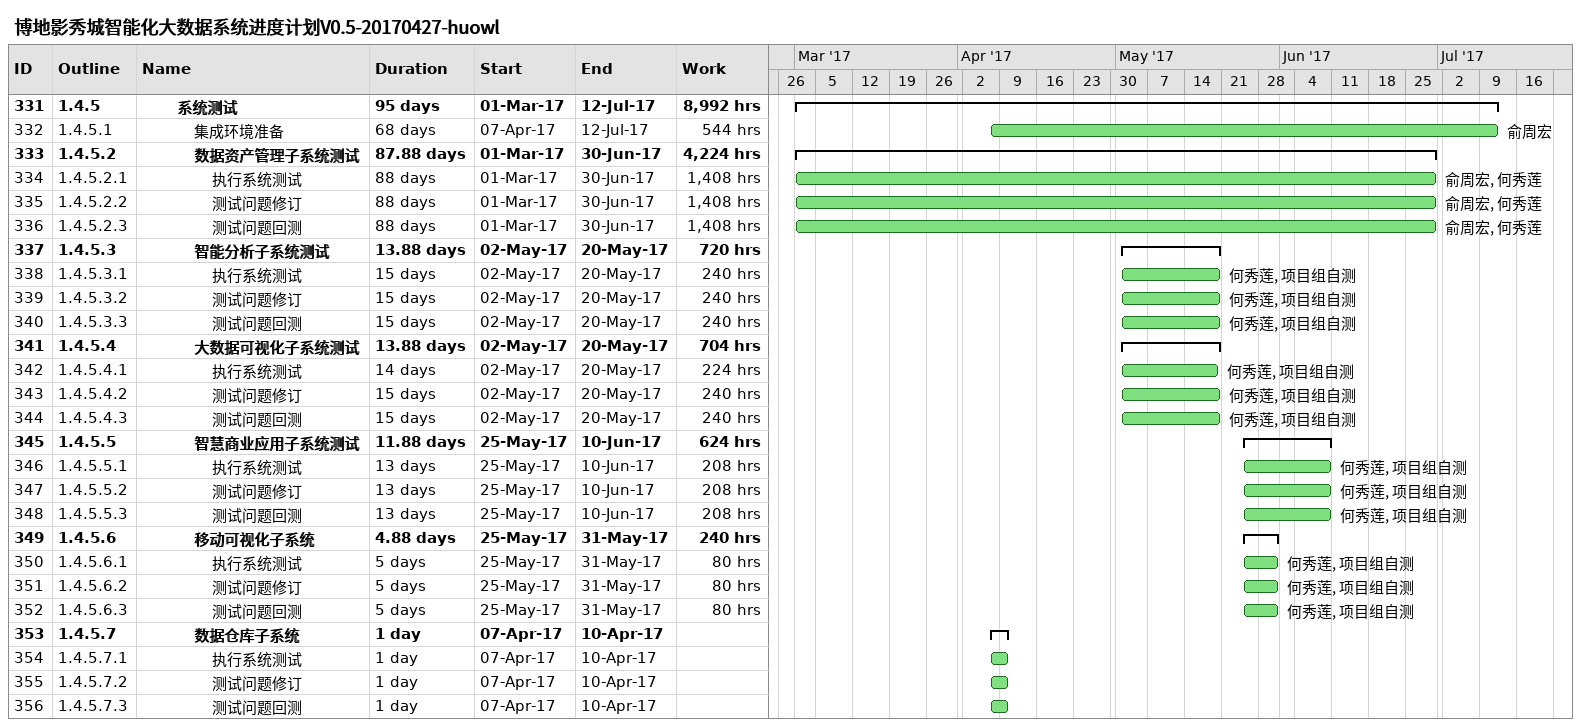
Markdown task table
博地影秀城智能化大数据系统进度计划V0.5-20170427-huowl

| ID | WBS | Task | Duration | Start | Finish | Resources | Work (h) |
|---|---|---|---|---|---|---|---|
| 331 | 1.4.5 | **系统测试** | 95d | 2017-03-01 | 2017-07-12 |  | 8992 |
| 332 | 1.4.5.1 | 集成环境准备 | 68d | 2017-04-07 | 2017-07-12 | 俞周宏 | 544 |
| 333 | 1.4.5.2 | **数据资产管理子系统测试** | 87.88d | 2017-03-01 | 2017-06-30 |  | 4224 |
| 334 | 1.4.5.2.1 | 执行系统测试 | 88d | 2017-03-01 | 2017-06-30 | 俞周宏, 何秀莲 | 1408 |
| 335 | 1.4.5.2.2 | 测试问题修订 | 88d | 2017-03-01 | 2017-06-30 | 俞周宏, 何秀莲 | 1408 |
| 336 | 1.4.5.2.3 | 测试问题回测 | 88d | 2017-03-01 | 2017-06-30 | 俞周宏, 何秀莲 | 1408 |
| 337 | 1.4.5.3 | **智能分析子系统测试** | 13.88d | 2017-05-02 | 2017-05-20 |  | 720 |
| 338 | 1.4.5.3.1 | 执行系统测试 | 15d | 2017-05-02 | 2017-05-20 | 何秀莲, 项目组自测 | 240 |
| 339 | 1.4.5.3.2 | 测试问题修订 | 15d | 2017-05-02 | 2017-05-20 | 何秀莲, 项目组自测 | 240 |
| 340 | 1.4.5.3.3 | 测试问题回测 | 15d | 2017-05-02 | 2017-05-20 | 何秀莲, 项目组自测 | 240 |
| 341 | 1.4.5.4 | **大数据可视化子系统测试** | 13.88d | 2017-05-02 | 2017-05-20 |  | 704 |
| 342 | 1.4.5.4.1 | 执行系统测试 | 14d | 2017-05-02 | 2017-05-20 | 何秀莲, 项目组自测 | 224 |
| 343 | 1.4.5.4.2 | 测试问题修订 | 15d | 2017-05-02 | 2017-05-20 | 何秀莲, 项目组自测 | 240 |
| 344 | 1.4.5.4.3 | 测试问题回测 | 15d | 2017-05-02 | 2017-05-20 | 何秀莲, 项目组自测 | 240 |
| 345 | 1.4.5.5 | **智慧商业应用子系统测试** | 11.88d | 2017-05-25 | 2017-06-10 |  | 624 |
| 346 | 1.4.5.5.1 | 执行系统测试 | 13d | 2017-05-25 | 2017-06-10 | 何秀莲, 项目组自测 | 208 |
| 347 | 1.4.5.5.2 | 测试问题修订 | 13d | 2017-05-25 | 2017-06-10 | 何秀莲, 项目组自测 | 208 |
| 348 | 1.4.5.5.3 | 测试问题回测 | 13d | 2017-05-25 | 2017-06-10 | 何秀莲, 项目组自测 | 208 |
| 349 | 1.4.5.6 | **移动可视化子系统** | 4.88d | 2017-05-25 | 2017-05-31 |  | 240 |
| 350 | 1.4.5.6.1 | 执行系统测试 | 5d | 2017-05-25 | 2017-05-31 | 何秀莲, 项目组自测 | 80 |
| 351 | 1.4.5.6.2 | 测试问题修订 | 5d | 2017-05-25 | 2017-05-31 | 何秀莲, 项目组自测 | 80 |
| 352 | 1.4.5.6.3 | 测试问题回测 | 5d | 2017-05-25 | 2017-05-31 | 何秀莲, 项目组自测 | 80 |
| 353 | 1.4.5.7 | **数据仓库子系统** | 1d | 2017-04-07 | 2017-04-10 |  |  |
| 354 | 1.4.5.7.1 | 执行系统测试 | 1d | 2017-04-07 | 2017-04-10 |  |  |
| 355 | 1.4.5.7.2 | 测试问题修订 | 1d | 2017-04-07 | 2017-04-10 |  |  |
| 356 | 1.4.5.7.3 | 测试问题回测 | 1d | 2017-04-07 | 2017-04-10 |  |  |
